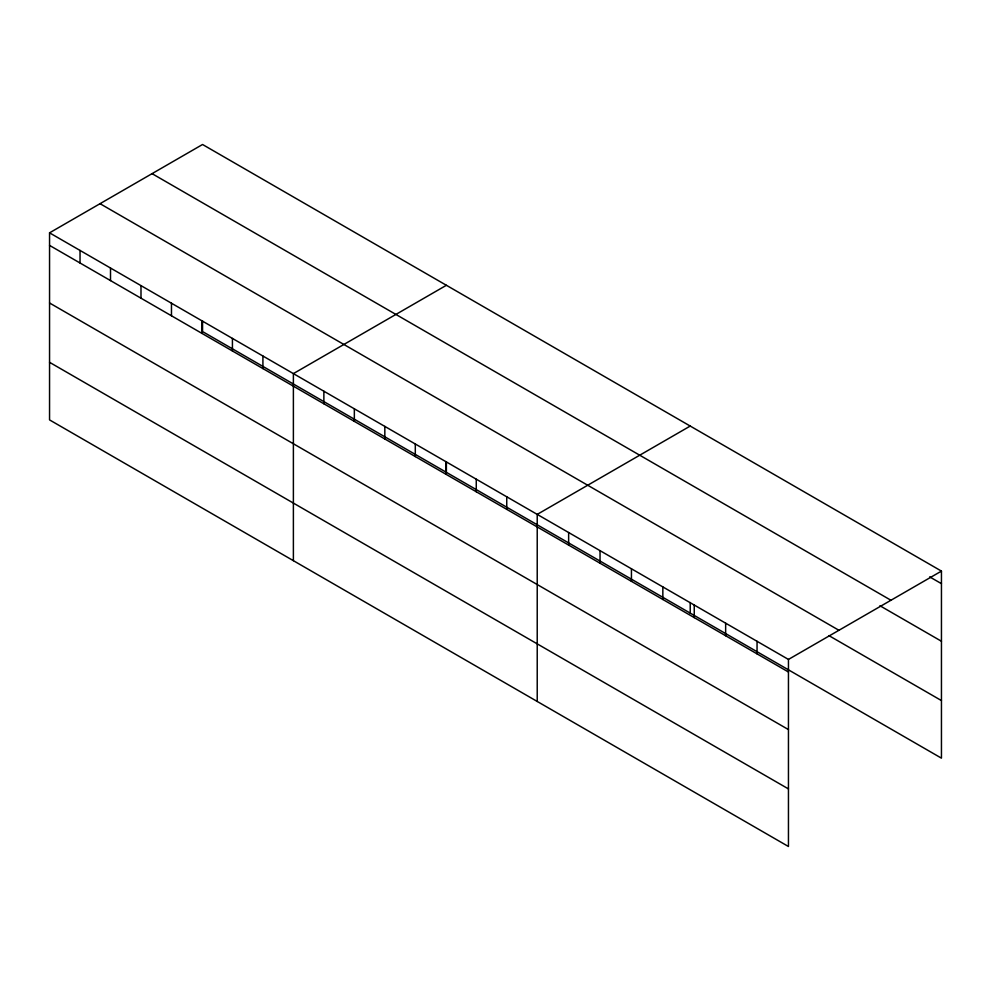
<?xml version="1.0" encoding="UTF-8"?>
<svg xmlns="http://www.w3.org/2000/svg" width="991" height="991" viewBox="0 0 991 991"><rect width="100%" height="100%" fill="white"/><g stroke="black" fill="none" stroke-linecap="round" stroke-linejoin="round"><path stroke-width="1.49" d="M49.55 232.835L788.452 659.436L788.452 846.5L49.55 419.899L49.55 232.835L202.548 144.5L941.45 571.101L941.45 758.165L202.548 331.564L202.548 320.96M446.384 285.284L293.386 373.619L293.386 560.671M690.219 426.056L537.221 514.391L537.221 701.455M788.452 659.436L941.45 571.101M929.669 576.873L941.45 583.662M152.057 173.648L890.959 600.261M879.946 605.749L941.45 641.251M100.041 203.688L838.943 630.288M828.922 635.615L941.45 700.575M49.55 245.396L788.452 671.997M49.55 302.986L788.452 729.587M49.55 362.31L788.452 788.91M757.05 641.301L757.05 653.862M725.647 623.178L725.647 635.739M694.245 605.043L694.245 617.604M690.219 602.516L690.219 613.119M662.843 586.92L662.843 599.481M631.44 568.784L631.44 581.345M600.038 550.649L600.038 563.21M568.636 532.526L568.636 545.087M506.748 496.801L506.748 509.362M476.262 479.198L476.262 491.759M446.384 461.732L446.384 472.335M445.789 461.595L445.789 474.156M415.303 444.005L415.303 456.566M384.83 426.403L384.83 438.963M354.344 408.812L354.344 421.373M323.871 391.21L323.871 403.771M262.912 356.017L262.912 368.578M232.427 338.414L232.427 350.975M201.953 320.824L201.953 333.385M171.468 303.221L171.468 315.782M140.995 285.631L140.995 298.192M110.509 268.028L110.509 280.589M80.036 250.438L80.036 262.999"/></g></svg>
